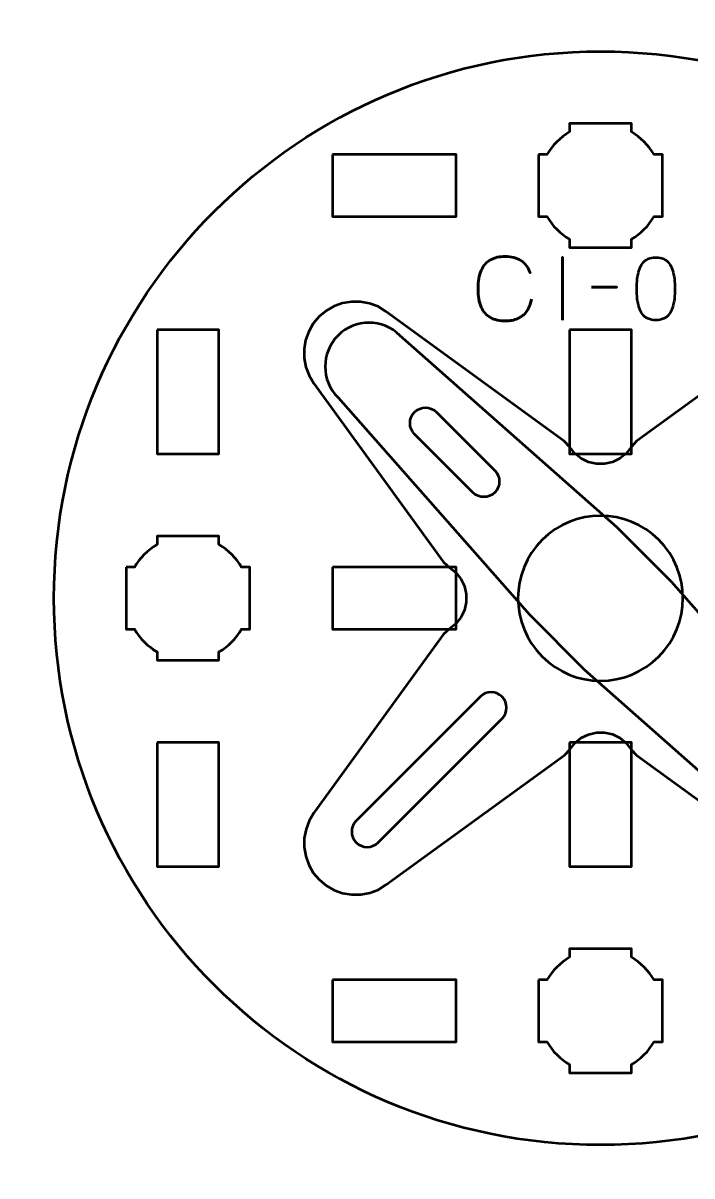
# Model space of a CAD drawing. Header units: centimetres. Extents: x -21 to 0, y -29.7 to 0.
# Drawn here: x -11.5 to -8.26, y -22.85 to -17.26 of the extents above; entities that cross this region are included whole.
import ezdxf

# ---------------------------------------------------------------- set-up
doc = ezdxf.new("R2010")
doc.units = ezdxf.units.CM
doc.header["$MEASUREMENT"] = 0
doc.layers.add('Layer 1', color=7, linetype='Continuous')

msp = doc.modelspace()

# ---------------------------------------------------------------- linework, layer by layer
at = {"layer": 'Layer 1', "color": 114, "lineweight": 53}
msp.add_ellipse((-8.69997, -20.05), major_axis=(0, 2.65), ratio=1, dxfattribs=at)
at = {"layer": 'Layer 1', "color": 22, "lineweight": 53}
msp.add_open_spline([(-21.00003, -29.19995), (-21.00003, -29.19995), (-21.00003, -0.49992), (-21.00003, -0.49992), (-21.00003, -0.49992), (-21.00003, -0.22295), (-20.77694, 0.00004), (-20.49994, 0.00004), (-20.49994, 0.00004), (-20.49994, 0.00004), (-0.50008, 0.00004), (-0.50008, 0.00004), (-0.50008, 0.00004), (-0.22294, 0.00004), (0.00002, -0.22295), (0.00002, -0.49992), (0.00002, -0.49992), (0.00002, -0.49992), (0.00002, -29.19995), (0.00002, -29.19995), (0.00002, -29.19995), (0.00002, -29.47695), (-0.22294, -29.70004), (-0.50008, -29.70004), (-0.50008, -29.70004), (-0.50008, -29.70004), (-20.49994, -29.70004), (-20.49994, -29.70004), (-20.49994, -29.70004), (-20.77694, -29.70004), (-21.00003, -29.47695), (-21.00003, -29.19995)], degree=3, knots=[0, 0, 0, 0, 0.125, 0.125, 0.125, 0.125, 0.25, 0.25, 0.25, 0.25, 0.375, 0.375, 0.375, 0.375, 0.5, 0.5, 0.5, 0.5, 0.625, 0.625, 0.625, 0.625, 0.75, 0.75, 0.75, 0.75, 0.875, 0.875, 0.875, 0.875, 1, 1, 1, 1], dxfattribs=at)
at = {"layer": 'Layer 1', "lineweight": 53}
for points, knots in [([(-8.99997, -17.89994), (-8.99997, -17.89994), (-8.95977, -17.89994), (-8.95977, -17.89994), (-8.95977, -17.89994), (-8.93344, -17.85442), (-8.89548, -17.81649), (-8.84997, -17.79016), (-8.84997, -17.79016), (-8.84997, -17.79016), (-8.84997, -17.74994), (-8.84997, -17.74994), (-8.84997, -17.74994), (-8.84997, -17.74994), (-8.54997, -17.74994), (-8.54997, -17.74994), (-8.54997, -17.74994), (-8.54997, -17.74994), (-8.54997, -17.79013), (-8.54997, -17.79013), (-8.54997, -17.79013), (-8.50444, -17.81646), (-8.46645, -17.85441), (-8.44009, -17.89994), (-8.44009, -17.89994), (-8.44009, -17.89994), (-8.39997, -17.89994), (-8.39997, -17.89994), (-8.39997, -17.89994), (-8.39997, -17.89994), (-8.39997, -18.04536), (-8.39997, -18.04536), (-8.39997, -18.04536), (-8.39997, -18.04536), (-8.39991, -18.05001), (-8.39991, -18.05001), (-8.39991, -18.05001), (-8.39991, -18.05001), (-8.39997, -18.05465), (-8.39997, -18.05465), (-8.39997, -18.05465), (-8.39997, -18.05465), (-8.39997, -18.19994), (-8.39997, -18.19994), (-8.39997, -18.19994), (-8.39997, -18.19994), (-8.44004, -18.19994), (-8.44004, -18.19994), (-8.44004, -18.19994), (-8.46639, -18.24551), (-8.50439, -18.28352), (-8.54997, -18.30988), (-8.54997, -18.30988), (-8.54997, -18.30988), (-8.54997, -18.34994), (-8.54997, -18.34994), (-8.54997, -18.34994), (-8.54997, -18.34994), (-8.69325, -18.34994), (-8.69325, -18.34994), (-8.69325, -18.34994), (-8.69325, -18.34994), (-8.69992, -18.35002), (-8.69992, -18.35002), (-8.69992, -18.35002), (-8.69992, -18.35002), (-8.7066, -18.34994), (-8.7066, -18.34994), (-8.7066, -18.34994), (-8.7066, -18.34994), (-8.84997, -18.34994), (-8.84997, -18.34994), (-8.84997, -18.34994), (-8.84997, -18.34994), (-8.84997, -18.30984), (-8.84997, -18.30984), (-8.84997, -18.30984), (-8.89551, -18.28348), (-8.93349, -18.24549), (-8.95982, -18.19994), (-8.95982, -18.19994), (-8.95982, -18.19994), (-8.99997, -18.19994), (-8.99997, -18.19994), (-8.99997, -18.19994), (-8.99997, -18.19994), (-8.99997, -17.89994), (-8.99997, -17.89994)], [0, 0, 0, 0, 0.0454545, 0.0454545, 0.0454545, 0.0454545, 0.0909091, 0.0909091, 0.0909091, 0.0909091, 0.1363636, 0.1363636, 0.1363636, 0.1363636, 0.1818182, 0.1818182, 0.1818182, 0.1818182, 0.2272727, 0.2272727, 0.2272727, 0.2272727, 0.2727273, 0.2727273, 0.2727273, 0.2727273, 0.3181818, 0.3181818, 0.3181818, 0.3181818, 0.3636364, 0.3636364, 0.3636364, 0.3636364, 0.4090909, 0.4090909, 0.4090909, 0.4090909, 0.4545455, 0.4545455, 0.4545455, 0.4545455, 0.5, 0.5, 0.5, 0.5, 0.5454545, 0.5454545, 0.5454545, 0.5454545, 0.5909091, 0.5909091, 0.5909091, 0.5909091, 0.6363636, 0.6363636, 0.6363636, 0.6363636, 0.6818182, 0.6818182, 0.6818182, 0.6818182, 0.7272727, 0.7272727, 0.7272727, 0.7272727, 0.7727273, 0.7727273, 0.7727273, 0.7727273, 0.8181818, 0.8181818, 0.8181818, 0.8181818, 0.8636364, 0.8636364, 0.8636364, 0.8636364, 0.9090909, 0.9090909, 0.9090909, 0.9090909, 0.9545455, 0.9545455, 0.9545455, 0.9545455, 1, 1, 1, 1]), ([(-9.99996, -17.89993), (-9.99996, -17.89993), (-9.39995, -17.89993), (-9.39995, -17.89993), (-9.39995, -17.89993), (-9.39995, -17.89993), (-9.39995, -18.19993), (-9.39995, -18.19993), (-9.39995, -18.19993), (-9.39995, -18.19993), (-9.99996, -18.19993), (-9.99996, -18.19993), (-9.99996, -18.19993), (-9.99996, -18.19993), (-9.99996, -17.89993), (-9.99996, -17.89993)], [0, 0, 0, 0, 0.25, 0.25, 0.25, 0.25, 0.5, 0.5, 0.5, 0.5, 0.75, 0.75, 0.75, 0.75, 1, 1, 1, 1]), ([(-10.84994, -18.74991), (-10.84994, -18.74991), (-10.54994, -18.74991), (-10.54994, -18.74991), (-10.54994, -18.74991), (-10.54994, -18.74991), (-10.54994, -19.34992), (-10.54994, -19.34992), (-10.54994, -19.34992), (-10.54994, -19.34992), (-10.84994, -19.34992), (-10.84994, -19.34992), (-10.84994, -19.34992), (-10.84994, -19.34992), (-10.84994, -18.74991), (-10.84994, -18.74991)], [0, 0, 0, 0, 0.25, 0.25, 0.25, 0.25, 0.5, 0.5, 0.5, 0.5, 0.75, 0.75, 0.75, 0.75, 1, 1, 1, 1]), ([(-8.85001, -18.74991), (-8.85001, -18.74991), (-8.55001, -18.74991), (-8.55001, -18.74991), (-8.55001, -18.74991), (-8.55001, -18.74991), (-8.55001, -19.34992), (-8.55001, -19.34992), (-8.55001, -19.34992), (-8.55001, -19.34992), (-8.85001, -19.34992), (-8.85001, -19.34992), (-8.85001, -19.34992), (-8.85001, -19.34992), (-8.85001, -18.74991), (-8.85001, -18.74991)], [0, 0, 0, 0, 0.25, 0.25, 0.25, 0.25, 0.5, 0.5, 0.5, 0.5, 0.75, 0.75, 0.75, 0.75, 1, 1, 1, 1]), ([(-10.99997, -19.89994), (-10.99997, -19.89994), (-10.95977, -19.89994), (-10.95977, -19.89994), (-10.95977, -19.89994), (-10.93344, -19.85442), (-10.89548, -19.81649), (-10.84997, -19.79016), (-10.84997, -19.79016), (-10.84997, -19.79016), (-10.84997, -19.74994), (-10.84997, -19.74994), (-10.84997, -19.74994), (-10.84997, -19.74994), (-10.54997, -19.74994), (-10.54997, -19.74994), (-10.54997, -19.74994), (-10.54997, -19.74994), (-10.54997, -19.79013), (-10.54997, -19.79013), (-10.54997, -19.79013), (-10.50444, -19.81646), (-10.46645, -19.85441), (-10.44009, -19.89994), (-10.44009, -19.89994), (-10.44009, -19.89994), (-10.39997, -19.89994), (-10.39997, -19.89994), (-10.39997, -19.89994), (-10.39997, -19.89994), (-10.39997, -20.04536), (-10.39997, -20.04536), (-10.39997, -20.04536), (-10.39997, -20.04536), (-10.39991, -20.05001), (-10.39991, -20.05001), (-10.39991, -20.05001), (-10.39991, -20.05001), (-10.39997, -20.05465), (-10.39997, -20.05465), (-10.39997, -20.05465), (-10.39997, -20.05465), (-10.39997, -20.19994), (-10.39997, -20.19994), (-10.39997, -20.19994), (-10.39997, -20.19994), (-10.44004, -20.19994), (-10.44004, -20.19994), (-10.44004, -20.19994), (-10.46639, -20.24551), (-10.50439, -20.28352), (-10.54997, -20.30988), (-10.54997, -20.30988), (-10.54997, -20.30988), (-10.54997, -20.34994), (-10.54997, -20.34994), (-10.54997, -20.34994), (-10.54997, -20.34994), (-10.69325, -20.34994), (-10.69325, -20.34994), (-10.69325, -20.34994), (-10.69325, -20.34994), (-10.69992, -20.35002), (-10.69992, -20.35002), (-10.69992, -20.35002), (-10.69992, -20.35002), (-10.7066, -20.34994), (-10.7066, -20.34994), (-10.7066, -20.34994), (-10.7066, -20.34994), (-10.84997, -20.34994), (-10.84997, -20.34994), (-10.84997, -20.34994), (-10.84997, -20.34994), (-10.84997, -20.30984), (-10.84997, -20.30984), (-10.84997, -20.30984), (-10.89551, -20.28348), (-10.93349, -20.24549), (-10.95982, -20.19994), (-10.95982, -20.19994), (-10.95982, -20.19994), (-10.99997, -20.19994), (-10.99997, -20.19994), (-10.99997, -20.19994), (-10.99997, -20.19994), (-10.99997, -19.89994), (-10.99997, -19.89994)], [0, 0, 0, 0, 0.0454545, 0.0454545, 0.0454545, 0.0454545, 0.0909091, 0.0909091, 0.0909091, 0.0909091, 0.1363636, 0.1363636, 0.1363636, 0.1363636, 0.1818182, 0.1818182, 0.1818182, 0.1818182, 0.2272727, 0.2272727, 0.2272727, 0.2272727, 0.2727273, 0.2727273, 0.2727273, 0.2727273, 0.3181818, 0.3181818, 0.3181818, 0.3181818, 0.3636364, 0.3636364, 0.3636364, 0.3636364, 0.4090909, 0.4090909, 0.4090909, 0.4090909, 0.4545455, 0.4545455, 0.4545455, 0.4545455, 0.5, 0.5, 0.5, 0.5, 0.5454545, 0.5454545, 0.5454545, 0.5454545, 0.5909091, 0.5909091, 0.5909091, 0.5909091, 0.6363636, 0.6363636, 0.6363636, 0.6363636, 0.6818182, 0.6818182, 0.6818182, 0.6818182, 0.7272727, 0.7272727, 0.7272727, 0.7272727, 0.7727273, 0.7727273, 0.7727273, 0.7727273, 0.8181818, 0.8181818, 0.8181818, 0.8181818, 0.8636364, 0.8636364, 0.8636364, 0.8636364, 0.9090909, 0.9090909, 0.9090909, 0.9090909, 0.9545455, 0.9545455, 0.9545455, 0.9545455, 1, 1, 1, 1]), ([(-9.99996, -19.89986), (-9.99996, -19.89986), (-9.39995, -19.89986), (-9.39995, -19.89986), (-9.39995, -19.89986), (-9.39995, -19.89986), (-9.39995, -20.19986), (-9.39995, -20.19986), (-9.39995, -20.19986), (-9.39995, -20.19986), (-9.99996, -20.19986), (-9.99996, -20.19986), (-9.99996, -20.19986), (-9.99996, -20.19986), (-9.99996, -19.89986), (-9.99996, -19.89986)], [0, 0, 0, 0, 0.25, 0.25, 0.25, 0.25, 0.5, 0.5, 0.5, 0.5, 0.75, 0.75, 0.75, 0.75, 1, 1, 1, 1]), ([(-10.84994, -20.74998), (-10.84994, -20.74998), (-10.54994, -20.74998), (-10.54994, -20.74998), (-10.54994, -20.74998), (-10.54994, -20.74998), (-10.54994, -21.34998), (-10.54994, -21.34998), (-10.54994, -21.34998), (-10.54994, -21.34998), (-10.84994, -21.34998), (-10.84994, -21.34998), (-10.84994, -21.34998), (-10.84994, -21.34998), (-10.84994, -20.74998), (-10.84994, -20.74998)], [0, 0, 0, 0, 0.25, 0.25, 0.25, 0.25, 0.5, 0.5, 0.5, 0.5, 0.75, 0.75, 0.75, 0.75, 1, 1, 1, 1]), ([(-8.85001, -20.74998), (-8.85001, -20.74998), (-8.55001, -20.74998), (-8.55001, -20.74998), (-8.55001, -20.74998), (-8.55001, -20.74998), (-8.55001, -21.34998), (-8.55001, -21.34998), (-8.55001, -21.34998), (-8.55001, -21.34998), (-8.85001, -21.34998), (-8.85001, -21.34998), (-8.85001, -21.34998), (-8.85001, -21.34998), (-8.85001, -20.74998), (-8.85001, -20.74998)], [0, 0, 0, 0, 0.25, 0.25, 0.25, 0.25, 0.5, 0.5, 0.5, 0.5, 0.75, 0.75, 0.75, 0.75, 1, 1, 1, 1]), ([(-8.99997, -21.89994), (-8.99997, -21.89994), (-8.95977, -21.89994), (-8.95977, -21.89994), (-8.95977, -21.89994), (-8.93344, -21.85442), (-8.89548, -21.81649), (-8.84997, -21.79016), (-8.84997, -21.79016), (-8.84997, -21.79016), (-8.84997, -21.74994), (-8.84997, -21.74994), (-8.84997, -21.74994), (-8.84997, -21.74994), (-8.54997, -21.74994), (-8.54997, -21.74994), (-8.54997, -21.74994), (-8.54997, -21.74994), (-8.54997, -21.79013), (-8.54997, -21.79013), (-8.54997, -21.79013), (-8.50444, -21.81646), (-8.46645, -21.85441), (-8.44009, -21.89994), (-8.44009, -21.89994), (-8.44009, -21.89994), (-8.39997, -21.89994), (-8.39997, -21.89994), (-8.39997, -21.89994), (-8.39997, -21.89994), (-8.39997, -22.04536), (-8.39997, -22.04536), (-8.39997, -22.04536), (-8.39997, -22.04536), (-8.39991, -22.05001), (-8.39991, -22.05001), (-8.39991, -22.05001), (-8.39991, -22.05001), (-8.39997, -22.05465), (-8.39997, -22.05465), (-8.39997, -22.05465), (-8.39997, -22.05465), (-8.39997, -22.19994), (-8.39997, -22.19994), (-8.39997, -22.19994), (-8.39997, -22.19994), (-8.44004, -22.19994), (-8.44004, -22.19994), (-8.44004, -22.19994), (-8.46639, -22.24551), (-8.50439, -22.28352), (-8.54997, -22.30988), (-8.54997, -22.30988), (-8.54997, -22.30988), (-8.54997, -22.34994), (-8.54997, -22.34994), (-8.54997, -22.34994), (-8.54997, -22.34994), (-8.69325, -22.34994), (-8.69325, -22.34994), (-8.69325, -22.34994), (-8.69325, -22.34994), (-8.69992, -22.35002), (-8.69992, -22.35002), (-8.69992, -22.35002), (-8.69992, -22.35002), (-8.7066, -22.34994), (-8.7066, -22.34994), (-8.7066, -22.34994), (-8.7066, -22.34994), (-8.84997, -22.34994), (-8.84997, -22.34994), (-8.84997, -22.34994), (-8.84997, -22.34994), (-8.84997, -22.30984), (-8.84997, -22.30984), (-8.84997, -22.30984), (-8.89551, -22.28348), (-8.93349, -22.24549), (-8.95982, -22.19994), (-8.95982, -22.19994), (-8.95982, -22.19994), (-8.99997, -22.19994), (-8.99997, -22.19994), (-8.99997, -22.19994), (-8.99997, -22.19994), (-8.99997, -21.89994), (-8.99997, -21.89994)], [0, 0, 0, 0, 0.0454545, 0.0454545, 0.0454545, 0.0454545, 0.0909091, 0.0909091, 0.0909091, 0.0909091, 0.1363636, 0.1363636, 0.1363636, 0.1363636, 0.1818182, 0.1818182, 0.1818182, 0.1818182, 0.2272727, 0.2272727, 0.2272727, 0.2272727, 0.2727273, 0.2727273, 0.2727273, 0.2727273, 0.3181818, 0.3181818, 0.3181818, 0.3181818, 0.3636364, 0.3636364, 0.3636364, 0.3636364, 0.4090909, 0.4090909, 0.4090909, 0.4090909, 0.4545455, 0.4545455, 0.4545455, 0.4545455, 0.5, 0.5, 0.5, 0.5, 0.5454545, 0.5454545, 0.5454545, 0.5454545, 0.5909091, 0.5909091, 0.5909091, 0.5909091, 0.6363636, 0.6363636, 0.6363636, 0.6363636, 0.6818182, 0.6818182, 0.6818182, 0.6818182, 0.7272727, 0.7272727, 0.7272727, 0.7272727, 0.7727273, 0.7727273, 0.7727273, 0.7727273, 0.8181818, 0.8181818, 0.8181818, 0.8181818, 0.8636364, 0.8636364, 0.8636364, 0.8636364, 0.9090909, 0.9090909, 0.9090909, 0.9090909, 0.9545455, 0.9545455, 0.9545455, 0.9545455, 1, 1, 1, 1]), ([(-9.99996, -21.89996), (-9.99996, -21.89996), (-9.39995, -21.89996), (-9.39995, -21.89996), (-9.39995, -21.89996), (-9.39995, -21.89996), (-9.39995, -22.19997), (-9.39995, -22.19997), (-9.39995, -22.19997), (-9.39995, -22.19997), (-9.99996, -22.19997), (-9.99996, -22.19997), (-9.99996, -22.19997), (-9.99996, -22.19997), (-9.99996, -21.89996), (-9.99996, -21.89996)], [0, 0, 0, 0, 0.25, 0.25, 0.25, 0.25, 0.5, 0.5, 0.5, 0.5, 0.75, 0.75, 0.75, 0.75, 1, 1, 1, 1])]:
    msp.add_open_spline(points, degree=3, knots=knots, dxfattribs=at)
at = {"layer": 'Layer 1', "color": 30, "lineweight": 53}
for points, knots in [([(-9.03482, -18.60033), (-9.03934, -18.62453), (-9.04724, -18.6445), (-9.05832, -18.66016), (-9.05832, -18.66016), (-9.06946, -18.67576), (-9.08372, -18.68733), (-9.10107, -18.69488), (-9.10107, -18.69488), (-9.11836, -18.70243), (-9.13868, -18.70624), (-9.16182, -18.70617), (-9.16182, -18.70617), (-9.18997, -18.70624), (-9.21389, -18.7008), (-9.23351, -18.68973), (-9.23351, -18.68973), (-9.25312, -18.67872), (-9.26808, -18.66172), (-9.27838, -18.63865), (-9.27838, -18.63865), (-9.28868, -18.61557), (-9.29383, -18.58601), (-9.2939, -18.54996), (-9.2939, -18.54996), (-9.29383, -18.51405), (-9.28868, -18.48455), (-9.27838, -18.46148), (-9.27838, -18.46148), (-9.26808, -18.43841), (-9.25312, -18.42134), (-9.23351, -18.41026), (-9.23351, -18.41026), (-9.21389, -18.39918), (-9.18997, -18.39368), (-9.16182, -18.39375), (-9.16182, -18.39375), (-9.13169, -18.39368), (-9.10644, -18.4001), (-9.08612, -18.41301), (-9.08612, -18.41301), (-9.06587, -18.42592), (-9.05098, -18.44589), (-9.0416, -18.47291), (-9.0416, -18.47291), (-9.05098, -18.44589), (-9.06587, -18.42592), (-9.08612, -18.41301), (-9.08612, -18.41301), (-9.10644, -18.4001), (-9.13169, -18.39368), (-9.16182, -18.39375), (-9.16182, -18.39375), (-9.18997, -18.39368), (-9.21389, -18.39918), (-9.23351, -18.41026), (-9.23351, -18.41026), (-9.25312, -18.42134), (-9.26808, -18.43841), (-9.27838, -18.46148), (-9.27838, -18.46148), (-9.28868, -18.48455), (-9.29383, -18.51405), (-9.2939, -18.54996), (-9.2939, -18.54996), (-9.29383, -18.58601), (-9.28868, -18.61557), (-9.27838, -18.63865), (-9.27838, -18.63865), (-9.26808, -18.66172), (-9.25312, -18.67872), (-9.23351, -18.68973), (-9.23351, -18.68973), (-9.21389, -18.7008), (-9.18997, -18.70624), (-9.16182, -18.70617), (-9.16182, -18.70617), (-9.13868, -18.70624), (-9.11836, -18.70243), (-9.10107, -18.69488), (-9.10107, -18.69488), (-9.08372, -18.68733), (-9.06946, -18.67576), (-9.05832, -18.66016), (-9.05832, -18.66016), (-9.04724, -18.6445), (-9.03934, -18.62453), (-9.03482, -18.60033)], [0, 0, 0, 0, 0.0454545, 0.0454545, 0.0454545, 0.0454545, 0.0909091, 0.0909091, 0.0909091, 0.0909091, 0.1363636, 0.1363636, 0.1363636, 0.1363636, 0.1818182, 0.1818182, 0.1818182, 0.1818182, 0.2272727, 0.2272727, 0.2272727, 0.2272727, 0.2727273, 0.2727273, 0.2727273, 0.2727273, 0.3181818, 0.3181818, 0.3181818, 0.3181818, 0.3636364, 0.3636364, 0.3636364, 0.3636364, 0.4090909, 0.4090909, 0.4090909, 0.4090909, 0.4545455, 0.4545455, 0.4545455, 0.4545455, 0.5, 0.5, 0.5, 0.5, 0.5454545, 0.5454545, 0.5454545, 0.5454545, 0.5909091, 0.5909091, 0.5909091, 0.5909091, 0.6363636, 0.6363636, 0.6363636, 0.6363636, 0.6818182, 0.6818182, 0.6818182, 0.6818182, 0.7272727, 0.7272727, 0.7272727, 0.7272727, 0.7727273, 0.7727273, 0.7727273, 0.7727273, 0.8181818, 0.8181818, 0.8181818, 0.8181818, 0.8636364, 0.8636364, 0.8636364, 0.8636364, 0.9090909, 0.9090909, 0.9090909, 0.9090909, 0.9545455, 0.9545455, 0.9545455, 0.9545455, 1, 1, 1, 1]), ([(-8.88496, -18.70278), (-8.88496, -18.70278), (-8.88496, -18.39756), (-8.88496, -18.39756), (-8.88496, -18.39756), (-8.88496, -18.39756), (-8.88496, -18.70278), (-8.88496, -18.70278)], [0, 0, 0, 0, 0.5, 0.5, 0.5, 0.5, 1, 1, 1, 1]), ([(-8.43157, -18.70278), (-8.41676, -18.70271), (-8.40399, -18.7001), (-8.39333, -18.69502), (-8.39333, -18.69502), (-8.38275, -18.68994), (-8.37393, -18.68267), (-8.36688, -18.67343), (-8.36688, -18.67343), (-8.35989, -18.66412), (-8.35439, -18.65311), (-8.3503, -18.64041), (-8.3503, -18.64041), (-8.34627, -18.62771), (-8.34338, -18.61381), (-8.34176, -18.59857), (-8.34176, -18.59857), (-8.34006, -18.58333), (-8.33922, -18.56731), (-8.33929, -18.55038), (-8.33929, -18.55038), (-8.33922, -18.53352), (-8.34006, -18.5175), (-8.34176, -18.50233), (-8.34176, -18.50233), (-8.34338, -18.48716), (-8.34627, -18.47319), (-8.3503, -18.46049), (-8.3503, -18.46049), (-8.35439, -18.44786), (-8.35989, -18.43686), (-8.36688, -18.42747), (-8.36688, -18.42747), (-8.37393, -18.41816), (-8.38275, -18.41089), (-8.39333, -18.40581), (-8.39333, -18.40581), (-8.40399, -18.40066), (-8.41676, -18.39805), (-8.43157, -18.39798), (-8.43157, -18.39798), (-8.44639, -18.39805), (-8.45916, -18.40066), (-8.46982, -18.40581), (-8.46982, -18.40581), (-8.4804, -18.41089), (-8.48922, -18.41816), (-8.49627, -18.42747), (-8.49627, -18.42747), (-8.50326, -18.43686), (-8.50876, -18.44786), (-8.51285, -18.46049), (-8.51285, -18.46049), (-8.51688, -18.47319), (-8.51977, -18.48716), (-8.52139, -18.50233), (-8.52139, -18.50233), (-8.52308, -18.5175), (-8.52393, -18.53352), (-8.52386, -18.55038), (-8.52386, -18.55038), (-8.52393, -18.56731), (-8.52308, -18.58333), (-8.52139, -18.59857), (-8.52139, -18.59857), (-8.51977, -18.61381), (-8.51688, -18.62771), (-8.51285, -18.64041), (-8.51285, -18.64041), (-8.50876, -18.65311), (-8.50326, -18.66412), (-8.49627, -18.67343), (-8.49627, -18.67343), (-8.48922, -18.68267), (-8.4804, -18.68994), (-8.46982, -18.69502), (-8.46982, -18.69502), (-8.45916, -18.7001), (-8.44639, -18.70271), (-8.43157, -18.70278)], [0, 0, 0, 0, 0.05, 0.05, 0.05, 0.05, 0.1, 0.1, 0.1, 0.1, 0.15, 0.15, 0.15, 0.15, 0.2, 0.2, 0.2, 0.2, 0.25, 0.25, 0.25, 0.25, 0.3, 0.3, 0.3, 0.3, 0.35, 0.35, 0.35, 0.35, 0.4, 0.4, 0.4, 0.4, 0.45, 0.45, 0.45, 0.45, 0.5, 0.5, 0.5, 0.5, 0.55, 0.55, 0.55, 0.55, 0.6, 0.6, 0.6, 0.6, 0.65, 0.65, 0.65, 0.65, 0.7, 0.7, 0.7, 0.7, 0.75, 0.75, 0.75, 0.75, 0.8, 0.8, 0.8, 0.8, 0.85, 0.85, 0.85, 0.85, 0.9, 0.9, 0.9, 0.9, 0.95, 0.95, 0.95, 0.95, 1, 1, 1, 1]), ([(-8.43157, -18.70278), (-8.41676, -18.70271), (-8.40399, -18.7001), (-8.39333, -18.69502), (-8.39333, -18.69502), (-8.38275, -18.68994), (-8.37393, -18.68267), (-8.36688, -18.67343), (-8.36688, -18.67343), (-8.35989, -18.66412), (-8.35439, -18.65311), (-8.3503, -18.64041), (-8.3503, -18.64041), (-8.34627, -18.62771), (-8.34338, -18.61381), (-8.34176, -18.59857), (-8.34176, -18.59857), (-8.34006, -18.58333), (-8.33922, -18.56731), (-8.33929, -18.55038), (-8.33929, -18.55038), (-8.33922, -18.53352), (-8.34006, -18.5175), (-8.34176, -18.50233), (-8.34176, -18.50233), (-8.34338, -18.48716), (-8.34627, -18.47319), (-8.3503, -18.46049), (-8.3503, -18.46049), (-8.35439, -18.44786), (-8.35989, -18.43686), (-8.36688, -18.42747), (-8.36688, -18.42747), (-8.37393, -18.41816), (-8.38275, -18.41089), (-8.39333, -18.40581), (-8.39333, -18.40581), (-8.40399, -18.40066), (-8.41676, -18.39805), (-8.43157, -18.39798), (-8.43157, -18.39798), (-8.44639, -18.39805), (-8.45916, -18.40066), (-8.46982, -18.40581), (-8.46982, -18.40581), (-8.4804, -18.41089), (-8.48922, -18.41816), (-8.49627, -18.42747), (-8.49627, -18.42747), (-8.50326, -18.43686), (-8.50876, -18.44786), (-8.51285, -18.46049), (-8.51285, -18.46049), (-8.51688, -18.47319), (-8.51977, -18.48716), (-8.52139, -18.50233), (-8.52139, -18.50233), (-8.52308, -18.5175), (-8.52393, -18.53352), (-8.52386, -18.55038), (-8.52386, -18.55038), (-8.52393, -18.56731), (-8.52308, -18.58333), (-8.52139, -18.59857), (-8.52139, -18.59857), (-8.51977, -18.61381), (-8.51688, -18.62771), (-8.51285, -18.64041), (-8.51285, -18.64041), (-8.50876, -18.65311), (-8.50326, -18.66412), (-8.49627, -18.67343), (-8.49627, -18.67343), (-8.48922, -18.68267), (-8.4804, -18.68994), (-8.46982, -18.69502), (-8.46982, -18.69502), (-8.45916, -18.7001), (-8.44639, -18.70271), (-8.43157, -18.70278)], [0, 0, 0, 0, 0.05, 0.05, 0.05, 0.05, 0.1, 0.1, 0.1, 0.1, 0.15, 0.15, 0.15, 0.15, 0.2, 0.2, 0.2, 0.2, 0.25, 0.25, 0.25, 0.25, 0.3, 0.3, 0.3, 0.3, 0.35, 0.35, 0.35, 0.35, 0.4, 0.4, 0.4, 0.4, 0.45, 0.45, 0.45, 0.45, 0.5, 0.5, 0.5, 0.5, 0.55, 0.55, 0.55, 0.55, 0.6, 0.6, 0.6, 0.6, 0.65, 0.65, 0.65, 0.65, 0.7, 0.7, 0.7, 0.7, 0.75, 0.75, 0.75, 0.75, 0.8, 0.8, 0.8, 0.8, 0.85, 0.85, 0.85, 0.85, 0.9, 0.9, 0.9, 0.9, 0.95, 0.95, 0.95, 0.95, 1, 1, 1, 1]), ([(-8.74399, -18.54318), (-8.74399, -18.54318), (-8.6208, -18.54318), (-8.6208, -18.54318), (-8.6208, -18.54318), (-8.6208, -18.54318), (-8.74399, -18.54318), (-8.74399, -18.54318)], [0, 0, 0, 0, 0.5, 0.5, 0.5, 0.5, 1, 1, 1, 1]), ([(-9.74123, -18.6598), (-9.74123, -18.6598), (-8.87529, -19.28937), (-8.87529, -19.28937), (-8.87529, -19.28937), (-8.87529, -19.28937), (-8.8484, -19.31738), (-8.8484, -19.31738), (-8.8484, -19.31738), (-8.8484, -19.31738), (-8.82432, -19.34819), (-8.82432, -19.34819), (-8.82432, -19.34819), (-8.82432, -19.34819), (-8.79407, -19.37283), (-8.79407, -19.37283), (-8.79407, -19.37283), (-8.79407, -19.37283), (-8.75879, -19.39019), (-8.75879, -19.39019), (-8.75879, -19.39019), (-8.75879, -19.39019), (-8.71957, -19.39916), (-8.71957, -19.39916), (-8.71957, -19.39916), (-8.71957, -19.39916), (-8.68036, -19.39915), (-8.68036, -19.39915), (-8.68036, -19.39915), (-8.68036, -19.39915), (-8.64228, -19.39019), (-8.64228, -19.39019), (-8.64228, -19.39019), (-8.64228, -19.39019), (-8.60643, -19.37338), (-8.60643, -19.37338), (-8.60643, -19.37338), (-8.60643, -19.37338), (-8.57562, -19.34818), (-8.57562, -19.34818), (-8.57562, -19.34818), (-8.57562, -19.34818), (-8.55155, -19.31738), (-8.55155, -19.31738), (-8.55155, -19.31738), (-8.55155, -19.31738), (-8.52522, -19.28881), (-8.52522, -19.28881), (-8.52522, -19.28881), (-8.52522, -19.28881), (-7.65927, -18.66036), (-7.65927, -18.66036), (-7.65927, -18.66036), (-7.65927, -18.66036), (-7.62174, -18.63739), (-7.62174, -18.63739), (-7.62174, -18.63739), (-7.62174, -18.63739), (-7.58086, -18.62228), (-7.58086, -18.62228), (-7.58086, -18.62228), (-7.58086, -18.62228), (-7.53772, -18.61387), (-7.53772, -18.61387), (-7.53772, -18.61387), (-7.53772, -18.61387), (-7.49348, -18.61331), (-7.49348, -18.61331), (-7.49348, -18.61331), (-7.49348, -18.61331), (-7.44979, -18.62115), (-7.44979, -18.62115), (-7.44979, -18.62115), (-7.44979, -18.62115), (-7.40834, -18.63572), (-7.40834, -18.63572), (-7.40834, -18.63572), (-7.40834, -18.63572), (-7.3697, -18.65756), (-7.3697, -18.65756), (-7.3697, -18.65756), (-7.3697, -18.65756), (-7.33609, -18.68556), (-7.33609, -18.68556), (-7.33609, -18.68556), (-7.33609, -18.68556), (-7.30752, -18.71973), (-7.30752, -18.71973), (-7.30752, -18.71973), (-7.30752, -18.71973), (-7.28568, -18.75838), (-7.28568, -18.75838), (-7.28568, -18.75838), (-7.28568, -18.75838), (-7.27111, -18.79982), (-7.27111, -18.79982), (-7.27111, -18.79982), (-7.27111, -18.79982), (-7.26383, -18.84296), (-7.26383, -18.84296), (-7.26383, -18.84296), (-7.26383, -18.84296), (-7.26439, -18.8872), (-7.26439, -18.8872), (-7.26439, -18.8872), (-7.26439, -18.8872), (-7.27224, -18.9309), (-7.27224, -18.9309), (-7.27224, -18.9309), (-7.27224, -18.9309), (-7.28735, -18.97178), (-7.28735, -18.97178), (-7.28735, -18.97178), (-7.28735, -18.97178), (-7.31032, -19.00931), (-7.31032, -19.00931), (-7.31032, -19.00931), (-7.31032, -19.00931), (-7.93933, -19.8747), (-7.93933, -19.8747), (-7.93933, -19.8747), (-7.93933, -19.8747), (-7.96735, -19.90158), (-7.96735, -19.90158), (-7.96735, -19.90158), (-7.96735, -19.90158), (-7.99814, -19.92566), (-7.99814, -19.92566), (-7.99814, -19.92566), (-7.99814, -19.92566), (-8.02334, -19.95647), (-8.02334, -19.95647), (-8.02334, -19.95647), (-8.02334, -19.95647), (-8.04015, -19.99232), (-8.04015, -19.99232), (-8.04015, -19.99232), (-8.04015, -19.99232), (-8.04911, -20.03039), (-8.04911, -20.03039), (-8.04911, -20.03039), (-8.04911, -20.03039), (-8.04912, -20.06961), (-8.04912, -20.06961), (-8.04912, -20.06961), (-8.04912, -20.06961), (-8.04072, -20.10826), (-8.04072, -20.10826), (-8.04072, -20.10826), (-8.04072, -20.10826), (-8.02335, -20.14355), (-8.02335, -20.14355), (-8.02335, -20.14355), (-8.02335, -20.14355), (-7.99815, -20.17436), (-7.99815, -20.17436), (-7.99815, -20.17436), (-7.99815, -20.17436), (-7.96734, -20.19844), (-7.96734, -20.19844), (-7.96734, -20.19844), (-7.96734, -20.19844), (-7.93933, -20.22532), (-7.93933, -20.22532), (-7.93933, -20.22532), (-7.93933, -20.22532), (-7.31033, -21.0907), (-7.31033, -21.0907), (-7.31033, -21.0907), (-7.31033, -21.0907), (-7.28737, -21.12822), (-7.28737, -21.12822), (-7.28737, -21.12822), (-7.28737, -21.12822), (-7.27168, -21.16966), (-7.27168, -21.16966), (-7.27168, -21.16966), (-7.27168, -21.16966), (-7.26385, -21.21336), (-7.26385, -21.21336), (-7.26385, -21.21336), (-7.26385, -21.21336), (-7.26329, -21.2576), (-7.26329, -21.2576), (-7.26329, -21.2576), (-7.26329, -21.2576), (-7.27056, -21.30073), (-7.27056, -21.30073), (-7.27056, -21.30073), (-7.27056, -21.30073), (-7.28513, -21.34218), (-7.28513, -21.34218), (-7.28513, -21.34218), (-7.28513, -21.34218), (-7.30697, -21.38083), (-7.30697, -21.38083), (-7.30697, -21.38083), (-7.30697, -21.38083), (-7.33497, -21.41444), (-7.33497, -21.41444), (-7.33497, -21.41444), (-7.33497, -21.41444), (-7.36914, -21.443), (-7.36914, -21.443), (-7.36914, -21.443), (-7.36914, -21.443), (-7.4078, -21.46485), (-7.4078, -21.46485), (-7.4078, -21.46485), (-7.4078, -21.46485), (-7.44925, -21.47942), (-7.44925, -21.47942), (-7.44925, -21.47942), (-7.44925, -21.47942), (-7.49237, -21.48669), (-7.49237, -21.48669), (-7.49237, -21.48669), (-7.49237, -21.48669), (-7.53662, -21.48613), (-7.53662, -21.48613), (-7.53662, -21.48613), (-7.53662, -21.48613), (-7.58031, -21.4783), (-7.58031, -21.4783), (-7.58031, -21.4783), (-7.58031, -21.4783), (-7.62176, -21.46261), (-7.62176, -21.46261), (-7.62176, -21.46261), (-7.62176, -21.46261), (-7.65928, -21.43965), (-7.65928, -21.43965), (-7.65928, -21.43965), (-7.65928, -21.43965), (-8.52465, -20.81064), (-8.52465, -20.81064), (-8.52465, -20.81064), (-8.52465, -20.81064), (-8.55154, -20.78264), (-8.55154, -20.78264), (-8.55154, -20.78264), (-8.55154, -20.78264), (-8.57562, -20.75183), (-8.57562, -20.75183), (-8.57562, -20.75183), (-8.57562, -20.75183), (-8.60643, -20.72663), (-8.60643, -20.72663), (-8.60643, -20.72663), (-8.60643, -20.72663), (-8.64172, -20.70926), (-8.64172, -20.70926), (-8.64172, -20.70926), (-8.64172, -20.70926), (-8.68037, -20.70086), (-8.68037, -20.70086), (-8.68037, -20.70086), (-8.68037, -20.70086), (-8.71958, -20.70086), (-8.71958, -20.70086), (-8.71958, -20.70086), (-8.71958, -20.70086), (-8.75766, -20.70983), (-8.75766, -20.70983), (-8.75766, -20.70983), (-8.75766, -20.70983), (-8.79351, -20.72663), (-8.79351, -20.72663), (-8.79351, -20.72663), (-8.79351, -20.72663), (-8.82432, -20.75184), (-8.82432, -20.75184), (-8.82432, -20.75184), (-8.82432, -20.75184), (-8.8484, -20.78264), (-8.8484, -20.78264), (-8.8484, -20.78264), (-8.8484, -20.78264), (-8.87472, -20.81009), (-8.87472, -20.81009), (-8.87472, -20.81009), (-8.87472, -20.81009), (-9.74066, -21.43965), (-9.74066, -21.43965), (-9.74066, -21.43965), (-9.74066, -21.43965), (-9.77818, -21.46261), (-9.77818, -21.46261), (-9.77818, -21.46261), (-9.77818, -21.46261), (-9.81908, -21.47774), (-9.81908, -21.47774), (-9.81908, -21.47774), (-9.81908, -21.47774), (-9.86277, -21.48557), (-9.86277, -21.48557), (-9.86277, -21.48557), (-9.86277, -21.48557), (-9.90701, -21.48614), (-9.90701, -21.48614), (-9.90701, -21.48614), (-9.90701, -21.48614), (-9.95014, -21.47886), (-9.95014, -21.47886), (-9.95014, -21.47886), (-9.95014, -21.47886), (-9.99158, -21.46429), (-9.99158, -21.46429), (-9.99158, -21.46429), (-9.99158, -21.46429), (-10.03024, -21.44245), (-10.03024, -21.44245), (-10.03024, -21.44245), (-10.03024, -21.44245), (-10.06441, -21.41388), (-10.06441, -21.41388), (-10.06441, -21.41388), (-10.06441, -21.41388), (-10.09241, -21.38027), (-10.09241, -21.38027), (-10.09241, -21.38027), (-10.09241, -21.38027), (-10.11424, -21.34163), (-10.11424, -21.34163), (-10.11424, -21.34163), (-10.11424, -21.34163), (-10.12882, -21.30018), (-10.12882, -21.30018), (-10.12882, -21.30018), (-10.12882, -21.30018), (-10.13666, -21.25649), (-10.13666, -21.25649), (-10.13666, -21.25649), (-10.13666, -21.25649), (-10.1361, -21.21224), (-10.1361, -21.21224), (-10.1361, -21.21224), (-10.1361, -21.21224), (-10.1277, -21.16912), (-10.1277, -21.16912), (-10.1277, -21.16912), (-10.1277, -21.16912), (-10.11257, -21.12822), (-10.11257, -21.12822), (-10.11257, -21.12822), (-10.11257, -21.12822), (-10.08961, -21.0907), (-10.08961, -21.0907), (-10.08961, -21.0907), (-10.08961, -21.0907), (-9.46061, -20.2242), (-9.46061, -20.2242), (-9.46061, -20.2242), (-9.46061, -20.2242), (-9.4326, -20.19844), (-9.4326, -20.19844), (-9.4326, -20.19844), (-9.4326, -20.19844), (-9.4018, -20.17436), (-9.4018, -20.17436), (-9.4018, -20.17436), (-9.4018, -20.17436), (-9.37659, -20.14355), (-9.37659, -20.14355), (-9.37659, -20.14355), (-9.37659, -20.14355), (-9.35979, -20.1077), (-9.35979, -20.1077), (-9.35979, -20.1077), (-9.35979, -20.1077), (-9.35083, -20.06961), (-9.35083, -20.06961), (-9.35083, -20.06961), (-9.35083, -20.06961), (-9.35082, -20.03041), (-9.35082, -20.03041), (-9.35082, -20.03041), (-9.35082, -20.03041), (-9.35979, -19.99119), (-9.35979, -19.99119), (-9.35979, -19.99119), (-9.35979, -19.99119), (-9.37715, -19.95591), (-9.37715, -19.95591), (-9.37715, -19.95591), (-9.37715, -19.95591), (-9.40179, -19.92567), (-9.40179, -19.92567), (-9.40179, -19.92567), (-9.40179, -19.92567), (-9.4326, -19.90158), (-9.4326, -19.90158), (-9.4326, -19.90158), (-9.4326, -19.90158), (-9.46061, -19.87469), (-9.46061, -19.87469), (-9.46061, -19.87469), (-9.46061, -19.87469), (-10.09018, -19.00875), (-10.09018, -19.00875), (-10.09018, -19.00875), (-10.09018, -19.00875), (-10.11314, -18.97123), (-10.11314, -18.97123), (-10.11314, -18.97123), (-10.11314, -18.97123), (-10.12883, -18.92978), (-10.12883, -18.92978), (-10.12883, -18.92978), (-10.12883, -18.92978), (-10.13666, -18.88609), (-10.13666, -18.88609), (-10.13666, -18.88609), (-10.13666, -18.88609), (-10.13667, -18.8424), (-10.13667, -18.8424), (-10.13667, -18.8424), (-10.13667, -18.8424), (-10.12995, -18.79872), (-10.12995, -18.79872), (-10.12995, -18.79872), (-10.12995, -18.79872), (-10.11482, -18.75783), (-10.11482, -18.75783), (-10.11482, -18.75783), (-10.11482, -18.75783), (-10.09297, -18.71917), (-10.09297, -18.71917), (-10.09297, -18.71917), (-10.09297, -18.71917), (-10.06441, -18.685), (-10.06441, -18.685), (-10.06441, -18.685), (-10.06441, -18.685), (-10.0308, -18.657), (-10.0308, -18.657), (-10.0308, -18.657), (-10.0308, -18.657), (-9.99215, -18.63516), (-9.99215, -18.63516), (-9.99215, -18.63516), (-9.99215, -18.63516), (-9.95126, -18.62003), (-9.95126, -18.62003), (-9.95126, -18.62003), (-9.95126, -18.62003), (-9.90758, -18.61331), (-9.90758, -18.61331), (-9.90758, -18.61331), (-9.90758, -18.61331), (-9.86389, -18.61332), (-9.86389, -18.61332), (-9.86389, -18.61332), (-9.86389, -18.61332), (-9.82019, -18.62115), (-9.82019, -18.62115), (-9.82019, -18.62115), (-9.82019, -18.62115), (-9.77875, -18.63684), (-9.77875, -18.63684), (-9.77875, -18.63684), (-9.77875, -18.63684), (-9.74123, -18.6598), (-9.74123, -18.6598)], [0, 0, 0, 0, 0.0086207, 0.0086207, 0.0086207, 0.0086207, 0.0172414, 0.0172414, 0.0172414, 0.0172414, 0.0258621, 0.0258621, 0.0258621, 0.0258621, 0.0344828, 0.0344828, 0.0344828, 0.0344828, 0.0431034, 0.0431034, 0.0431034, 0.0431034, 0.0517241, 0.0517241, 0.0517241, 0.0517241, 0.0603448, 0.0603448, 0.0603448, 0.0603448, 0.0689655, 0.0689655, 0.0689655, 0.0689655, 0.0775862, 0.0775862, 0.0775862, 0.0775862, 0.0862069, 0.0862069, 0.0862069, 0.0862069, 0.0948276, 0.0948276, 0.0948276, 0.0948276, 0.1034483, 0.1034483, 0.1034483, 0.1034483, 0.112069, 0.112069, 0.112069, 0.112069, 0.1206897, 0.1206897, 0.1206897, 0.1206897, 0.1293103, 0.1293103, 0.1293103, 0.1293103, 0.137931, 0.137931, 0.137931, 0.137931, 0.1465517, 0.1465517, 0.1465517, 0.1465517, 0.1551724, 0.1551724, 0.1551724, 0.1551724, 0.1637931, 0.1637931, 0.1637931, 0.1637931, 0.1724138, 0.1724138, 0.1724138, 0.1724138, 0.1810345, 0.1810345, 0.1810345, 0.1810345, 0.1896552, 0.1896552, 0.1896552, 0.1896552, 0.1982759, 0.1982759, 0.1982759, 0.1982759, 0.2068966, 0.2068966, 0.2068966, 0.2068966, 0.2155172, 0.2155172, 0.2155172, 0.2155172, 0.2241379, 0.2241379, 0.2241379, 0.2241379, 0.2327586, 0.2327586, 0.2327586, 0.2327586, 0.2413793, 0.2413793, 0.2413793, 0.2413793, 0.25, 0.25, 0.25, 0.25, 0.2586207, 0.2586207, 0.2586207, 0.2586207, 0.2672414, 0.2672414, 0.2672414, 0.2672414, 0.2758621, 0.2758621, 0.2758621, 0.2758621, 0.2844828, 0.2844828, 0.2844828, 0.2844828, 0.2931034, 0.2931034, 0.2931034, 0.2931034, 0.3017241, 0.3017241, 0.3017241, 0.3017241, 0.3103448, 0.3103448, 0.3103448, 0.3103448, 0.3189655, 0.3189655, 0.3189655, 0.3189655, 0.3275862, 0.3275862, 0.3275862, 0.3275862, 0.3362069, 0.3362069, 0.3362069, 0.3362069, 0.3448276, 0.3448276, 0.3448276, 0.3448276, 0.3534483, 0.3534483, 0.3534483, 0.3534483, 0.362069, 0.362069, 0.362069, 0.362069, 0.3706897, 0.3706897, 0.3706897, 0.3706897, 0.3793103, 0.3793103, 0.3793103, 0.3793103, 0.387931, 0.387931, 0.387931, 0.387931, 0.3965517, 0.3965517, 0.3965517, 0.3965517, 0.4051724, 0.4051724, 0.4051724, 0.4051724, 0.4137931, 0.4137931, 0.4137931, 0.4137931, 0.4224138, 0.4224138, 0.4224138, 0.4224138, 0.4310345, 0.4310345, 0.4310345, 0.4310345, 0.4396552, 0.4396552, 0.4396552, 0.4396552, 0.4482759, 0.4482759, 0.4482759, 0.4482759, 0.4568966, 0.4568966, 0.4568966, 0.4568966, 0.4655172, 0.4655172, 0.4655172, 0.4655172, 0.4741379, 0.4741379, 0.4741379, 0.4741379, 0.4827586, 0.4827586, 0.4827586, 0.4827586, 0.4913793, 0.4913793, 0.4913793, 0.4913793, 0.5, 0.5, 0.5, 0.5, 0.5086207, 0.5086207, 0.5086207, 0.5086207, 0.5172414, 0.5172414, 0.5172414, 0.5172414, 0.5258621, 0.5258621, 0.5258621, 0.5258621, 0.5344828, 0.5344828, 0.5344828, 0.5344828, 0.5431034, 0.5431034, 0.5431034, 0.5431034, 0.5517241, 0.5517241, 0.5517241, 0.5517241, 0.5603448, 0.5603448, 0.5603448, 0.5603448, 0.5689655, 0.5689655, 0.5689655, 0.5689655, 0.5775862, 0.5775862, 0.5775862, 0.5775862, 0.5862069, 0.5862069, 0.5862069, 0.5862069, 0.5948276, 0.5948276, 0.5948276, 0.5948276, 0.6034483, 0.6034483, 0.6034483, 0.6034483, 0.612069, 0.612069, 0.612069, 0.612069, 0.6206897, 0.6206897, 0.6206897, 0.6206897, 0.6293103, 0.6293103, 0.6293103, 0.6293103, 0.637931, 0.637931, 0.637931, 0.637931, 0.6465517, 0.6465517, 0.6465517, 0.6465517, 0.6551724, 0.6551724, 0.6551724, 0.6551724, 0.6637931, 0.6637931, 0.6637931, 0.6637931, 0.6724138, 0.6724138, 0.6724138, 0.6724138, 0.6810345, 0.6810345, 0.6810345, 0.6810345, 0.6896552, 0.6896552, 0.6896552, 0.6896552, 0.6982759, 0.6982759, 0.6982759, 0.6982759, 0.7068966, 0.7068966, 0.7068966, 0.7068966, 0.7155172, 0.7155172, 0.7155172, 0.7155172, 0.7241379, 0.7241379, 0.7241379, 0.7241379, 0.7327586, 0.7327586, 0.7327586, 0.7327586, 0.7413793, 0.7413793, 0.7413793, 0.7413793, 0.75, 0.75, 0.75, 0.75, 0.7586207, 0.7586207, 0.7586207, 0.7586207, 0.7672414, 0.7672414, 0.7672414, 0.7672414, 0.7758621, 0.7758621, 0.7758621, 0.7758621, 0.7844828, 0.7844828, 0.7844828, 0.7844828, 0.7931034, 0.7931034, 0.7931034, 0.7931034, 0.8017241, 0.8017241, 0.8017241, 0.8017241, 0.8103448, 0.8103448, 0.8103448, 0.8103448, 0.8189655, 0.8189655, 0.8189655, 0.8189655, 0.8275862, 0.8275862, 0.8275862, 0.8275862, 0.8362069, 0.8362069, 0.8362069, 0.8362069, 0.8448276, 0.8448276, 0.8448276, 0.8448276, 0.8534483, 0.8534483, 0.8534483, 0.8534483, 0.862069, 0.862069, 0.862069, 0.862069, 0.8706897, 0.8706897, 0.8706897, 0.8706897, 0.8793103, 0.8793103, 0.8793103, 0.8793103, 0.887931, 0.887931, 0.887931, 0.887931, 0.8965517, 0.8965517, 0.8965517, 0.8965517, 0.9051724, 0.9051724, 0.9051724, 0.9051724, 0.9137931, 0.9137931, 0.9137931, 0.9137931, 0.9224138, 0.9224138, 0.9224138, 0.9224138, 0.9310345, 0.9310345, 0.9310345, 0.9310345, 0.9396552, 0.9396552, 0.9396552, 0.9396552, 0.9482759, 0.9482759, 0.9482759, 0.9482759, 0.9568966, 0.9568966, 0.9568966, 0.9568966, 0.9655172, 0.9655172, 0.9655172, 0.9655172, 0.9741379, 0.9741379, 0.9741379, 0.9741379, 0.9827586, 0.9827586, 0.9827586, 0.9827586, 0.9913793, 0.9913793, 0.9913793, 0.9913793, 1, 1, 1, 1]), ([(-8.77952, -20.39471), (-8.77952, -20.39471), (-9.04468, -20.12955), (-9.04468, -20.12955), (-9.04468, -20.12955), (-9.04468, -20.12955), (-9.97276, -19.07773), (-9.97276, -19.07773), (-9.97276, -19.07773), (-10.05552, -18.99497), (-10.05552, -18.85997), (-9.97276, -18.77721), (-9.97276, -18.77721), (-9.89, -18.69445), (-9.755, -18.69445), (-9.67224, -18.77721), (-9.67224, -18.77721), (-9.67224, -18.77721), (-8.62042, -19.70529), (-8.62042, -19.70529), (-8.62042, -19.70529), (-8.62042, -19.70529), (-8.35526, -19.97045), (-8.35526, -19.97045), (-8.35526, -19.97045), (-8.35526, -19.97045), (-7.42718, -21.02227), (-7.42718, -21.02227), (-7.42718, -21.02227), (-7.34442, -21.10503), (-7.34442, -21.24003), (-7.42718, -21.32279), (-7.42718, -21.32279), (-7.50994, -21.40555), (-7.64494, -21.40555), (-7.7277, -21.32279), (-7.7277, -21.32279), (-7.7277, -21.32279), (-8.77952, -20.39471), (-8.77952, -20.39471)], [0, 0, 0, 0, 0.1, 0.1, 0.1, 0.1, 0.2, 0.2, 0.2, 0.2, 0.3, 0.3, 0.3, 0.3, 0.4, 0.4, 0.4, 0.4, 0.5, 0.5, 0.5, 0.5, 0.6, 0.6, 0.6, 0.6, 0.7, 0.7, 0.7, 0.7, 0.8, 0.8, 0.8, 0.8, 0.9, 0.9, 0.9, 0.9, 1, 1, 1, 1])]:
    msp.add_open_spline(points, degree=3, knots=knots, dxfattribs=at)
at = {"layer": 'Layer 1', "color": 250, "lineweight": 53}
for points, knots in [([(-9.49546, -19.14844), (-9.52474, -19.11916), (-9.57225, -19.11916), (-9.60153, -19.14844), (-9.60153, -19.14844), (-9.63081, -19.17772), (-9.63081, -19.22522), (-9.60153, -19.2545), (-9.60153, -19.2545), (-9.60153, -19.2545), (-9.31868, -19.53735), (-9.31868, -19.53735), (-9.31868, -19.53735), (-9.2894, -19.56663), (-9.2419, -19.56663), (-9.21262, -19.53735), (-9.21262, -19.53735), (-9.18334, -19.50807), (-9.18334, -19.46056), (-9.21262, -19.43128), (-9.21262, -19.43128), (-9.21262, -19.43128), (-9.49546, -19.14844), (-9.49546, -19.14844)], [0, 0, 0, 0, 0.1666667, 0.1666667, 0.1666667, 0.1666667, 0.3333333, 0.3333333, 0.3333333, 0.3333333, 0.5, 0.5, 0.5, 0.5, 0.6666667, 0.6666667, 0.6666667, 0.6666667, 0.8333333, 0.8333333, 0.8333333, 0.8333333, 1, 1, 1, 1]), ([(-8.98281, -19.76716), (-8.82663, -19.61097), (-8.57331, -19.61097), (-8.41713, -19.76716), (-8.41713, -19.76716), (-8.26094, -19.92334), (-8.26094, -20.17666), (-8.41713, -20.33284), (-8.41713, -20.33284), (-8.57331, -20.48903), (-8.82663, -20.48903), (-8.98281, -20.33284), (-8.98281, -20.33284), (-9.139, -20.17666), (-9.139, -19.92334), (-8.98281, -19.76716)], [0, 0, 0, 0, 0.25, 0.25, 0.25, 0.25, 0.5, 0.5, 0.5, 0.5, 0.75, 0.75, 0.75, 0.75, 1, 1, 1, 1]), ([(-9.7783, -21.2344), (-9.80758, -21.26369), (-9.85509, -21.26369), (-9.88437, -21.2344), (-9.88437, -21.2344), (-9.91365, -21.20512), (-9.91365, -21.15762), (-9.88437, -21.12834), (-9.88437, -21.12834), (-9.88437, -21.12834), (-9.28333, -20.5273), (-9.28333, -20.5273), (-9.28333, -20.5273), (-9.25405, -20.49802), (-9.20654, -20.49802), (-9.17726, -20.5273), (-9.17726, -20.5273), (-9.14798, -20.55658), (-9.14798, -20.60408), (-9.17726, -20.63336), (-9.17726, -20.63336), (-9.17726, -20.63336), (-9.7783, -21.2344), (-9.7783, -21.2344)], [0, 0, 0, 0, 0.1666667, 0.1666667, 0.1666667, 0.1666667, 0.3333333, 0.3333333, 0.3333333, 0.3333333, 0.5, 0.5, 0.5, 0.5, 0.6666667, 0.6666667, 0.6666667, 0.6666667, 0.8333333, 0.8333333, 0.8333333, 0.8333333, 1, 1, 1, 1])]:
    msp.add_open_spline(points, degree=3, knots=knots, dxfattribs=at)

doc.saveas('drawing.dxf')
